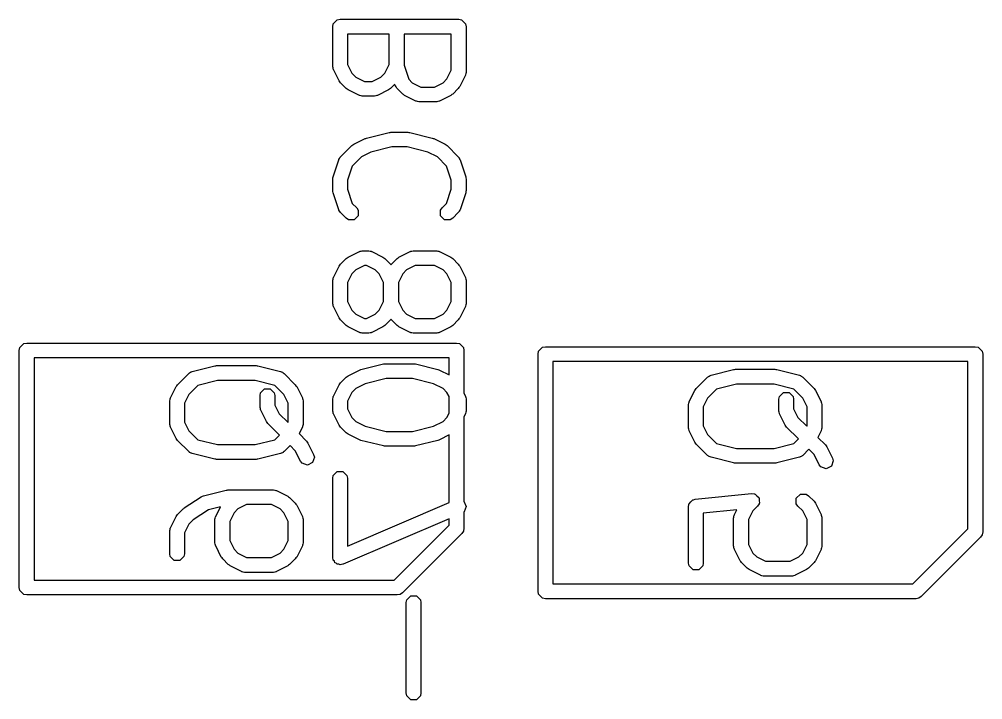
# Model space of a CAD drawing. Header units: inches. Extents: x 0.38 to 5.39, y 0.07 to 3.28.
# Drawn here: x 4.1441 to 4.4, y 2.9343 to 3.1151 of the extents above; entities that cross this region are included whole.
import ezdxf

# ---------------------------------------------------------------- set-up
doc = ezdxf.new("R2010")
doc.units = ezdxf.units.IN
doc.header["$MEASUREMENT"] = 0
doc.layers.add('BLACK', color=250, linetype='CONTINUOUS')

msp = doc.modelspace()

# ---------------------------------------------------------------- linework, layer by layer
at = {"layer": 'BLACK', "linetype": 'CONTINUOUS'}
for p, q in [((4.22755, 3.11386), (4.22861, 3.11493)), ((4.22861, 3.11493), (4.22937, 3.11508)), ((4.22937, 3.11508), (4.26086, 3.11508)), ((4.26086, 3.11508), (4.26162, 3.11493)), ((4.26162, 3.11493), (4.26268, 3.11386)), ((4.2274, 3.11311), (4.22755, 3.11386)), ((4.2274, 3.10261), (4.2274, 3.11311)), ((4.26268, 3.11386), (4.26283, 3.11311)), ((4.26283, 3.11311), (4.26283, 3.10111)), ((4.2424, 3.11114), (4.23133, 3.11114)), ((4.23133, 3.11114), (4.23133, 3.10308)), ((4.2424, 3.10308), (4.2424, 3.11114)), ((4.25889, 3.11114), (4.24633, 3.11114)), ((4.24633, 3.11114), (4.24633, 3.10293)), ((4.25889, 3.10158), (4.25889, 3.11114)), ((4.22742, 3.10252), (4.2274, 3.10261)), ((4.2274, 3.10247), (4.22742, 3.10252)), ((4.22749, 3.10217), (4.2274, 3.10247)), ((4.22755, 3.10186), (4.22749, 3.10217)), ((4.22758, 3.10183), (4.22755, 3.10186)), ((4.22761, 3.10173), (4.22758, 3.10183)), ((4.22911, 3.09873), (4.22761, 3.10173)), ((4.23133, 3.10308), (4.23248, 3.10078)), ((4.24125, 3.10078), (4.2424, 3.10308)), ((4.24633, 3.10293), (4.24758, 3.09918)), ((4.25774, 3.09928), (4.25889, 3.10158)), ((4.23248, 3.10078), (4.23353, 3.09973)), ((4.23353, 3.09973), (4.23583, 3.09858)), ((4.2379, 3.09858), (4.2402, 3.09973)), ((4.2402, 3.09973), (4.24125, 3.10078)), ((4.24758, 3.09918), (4.24853, 3.09823)), ((4.2567, 3.09823), (4.25774, 3.09928)), ((4.26262, 3.10023), (4.26112, 3.09723)), ((4.26265, 3.10033), (4.26262, 3.10023)), ((4.26268, 3.10036), (4.26265, 3.10033)), ((4.26274, 3.10067), (4.26268, 3.10036)), ((4.26283, 3.10097), (4.26274, 3.10067)), ((4.26283, 3.10111), (4.26281, 3.10102)), ((4.26281, 3.10102), (4.26283, 3.10097)), ((4.2293, 3.09848), (4.22911, 3.09873)), ((4.22947, 3.09822), (4.2293, 3.09848)), ((4.23097, 3.09672), (4.22947, 3.09822)), ((4.23124, 3.09655), (4.23097, 3.09672)), ((4.23149, 3.09635), (4.23124, 3.09655)), ((4.23583, 3.09858), (4.2379, 3.09858)), ((4.24249, 3.09655), (4.24224, 3.09635)), ((4.24276, 3.09672), (4.24249, 3.09655)), ((4.24388, 3.09784), (4.24276, 3.09672)), ((4.244, 3.09749), (4.24388, 3.09784)), ((4.24405, 3.0974), (4.244, 3.09749)), ((4.24405, 3.09736), (4.24405, 3.0974)), ((4.24422, 3.0971), (4.24405, 3.09736)), ((4.24438, 3.09682), (4.24422, 3.0971)), ((4.24442, 3.0968), (4.24438, 3.09682)), ((4.24447, 3.09672), (4.24442, 3.0968)), ((4.24597, 3.09522), (4.24447, 3.09672)), ((4.24853, 3.09823), (4.25083, 3.09708)), ((4.25083, 3.09708), (4.2544, 3.09708)), ((4.2544, 3.09708), (4.2567, 3.09823)), ((4.26075, 3.09672), (4.25925, 3.09522)), ((4.26093, 3.09698), (4.26075, 3.09672)), ((4.26112, 3.09723), (4.26093, 3.09698)), ((4.23448, 3.09485), (4.23149, 3.09635)), ((4.23458, 3.09483), (4.23448, 3.09485)), ((4.23461, 3.09479), (4.23458, 3.09483)), ((4.23492, 3.09473), (4.23461, 3.09479)), ((4.23523, 3.09465), (4.23492, 3.09473)), ((4.23527, 3.09466), (4.23523, 3.09465)), ((4.23537, 3.09464), (4.23527, 3.09466)), ((4.23836, 3.09464), (4.23537, 3.09464)), ((4.23846, 3.09466), (4.23836, 3.09464)), ((4.2385, 3.09465), (4.23846, 3.09466)), ((4.23881, 3.09473), (4.2385, 3.09465)), ((4.23912, 3.09479), (4.23881, 3.09473)), ((4.23915, 3.09483), (4.23912, 3.09479)), ((4.23925, 3.09485), (4.23915, 3.09483)), ((4.24224, 3.09635), (4.23925, 3.09485)), ((4.24623, 3.09505), (4.24597, 3.09522)), ((4.24648, 3.09485), (4.24623, 3.09505)), ((4.24948, 3.09335), (4.24648, 3.09485)), ((4.25874, 3.09485), (4.25574, 3.09335)), ((4.25899, 3.09505), (4.25874, 3.09485)), ((4.25925, 3.09522), (4.25899, 3.09505)), ((4.24958, 3.09333), (4.24948, 3.09335)), ((4.24961, 3.09329), (4.24958, 3.09333)), ((4.24992, 3.09323), (4.24961, 3.09329)), ((4.25022, 3.09315), (4.24992, 3.09323)), ((4.25027, 3.09316), (4.25022, 3.09315)), ((4.25036, 3.09314), (4.25027, 3.09316)), ((4.25486, 3.09314), (4.25036, 3.09314)), ((4.25496, 3.09316), (4.25486, 3.09314)), ((4.255, 3.09315), (4.25496, 3.09316)), ((4.25531, 3.09323), (4.255, 3.09315)), ((4.25562, 3.09329), (4.25531, 3.09323)), ((4.25565, 3.09333), (4.25562, 3.09329)), ((4.25574, 3.09335), (4.25565, 3.09333)), ((4.23639, 3.08352), (4.24239, 3.08502)), ((4.24239, 3.08502), (4.24263, 3.08504)), ((4.24263, 3.08504), (4.24286, 3.08508)), ((4.24286, 3.08508), (4.24736, 3.08508)), ((4.24736, 3.08508), (4.2476, 3.08504)), ((4.2476, 3.08504), (4.24784, 3.08502)), ((4.24784, 3.08502), (4.25384, 3.08352)), ((4.22947, 3.07851), (4.23247, 3.08151)), ((4.23247, 3.08151), (4.23274, 3.08168)), ((4.23274, 3.08168), (4.23299, 3.08188)), ((4.23299, 3.08188), (4.23598, 3.08338)), ((4.23598, 3.08338), (4.23619, 3.08343)), ((4.23619, 3.08343), (4.23639, 3.08352)), ((4.24311, 3.08115), (4.23755, 3.07976)), ((4.24712, 3.08115), (4.24311, 3.08115)), ((4.25268, 3.07976), (4.24712, 3.08115)), ((4.25384, 3.08352), (4.25404, 3.08343)), ((4.25404, 3.08343), (4.25424, 3.08338)), ((4.25424, 3.08338), (4.25724, 3.08188)), ((4.25724, 3.08188), (4.25749, 3.08168)), ((4.25749, 3.08168), (4.25775, 3.08151)), ((4.25775, 3.08151), (4.26075, 3.07851)), ((4.23755, 3.07976), (4.23503, 3.0785)), ((4.2552, 3.0785), (4.25268, 3.07976)), ((4.2275, 3.07324), (4.229, 3.07774)), ((4.229, 3.07774), (4.22905, 3.07782)), ((4.22905, 3.07787), (4.22922, 3.07813)), ((4.22905, 3.07782), (4.22905, 3.07787)), ((4.22922, 3.07813), (4.22938, 3.07841)), ((4.22938, 3.07841), (4.22942, 3.07843)), ((4.22942, 3.07843), (4.22947, 3.07851)), ((4.23259, 3.07605), (4.23133, 3.0723)), ((4.23503, 3.0785), (4.23259, 3.07605)), ((4.25764, 3.07605), (4.2552, 3.0785)), ((4.25889, 3.0723), (4.25764, 3.07605)), ((4.26075, 3.07851), (4.26081, 3.07843)), ((4.26081, 3.07843), (4.26085, 3.07841)), ((4.26085, 3.07841), (4.26101, 3.07813)), ((4.26101, 3.07813), (4.26118, 3.07787)), ((4.26118, 3.07787), (4.26118, 3.07782)), ((4.26118, 3.07782), (4.26123, 3.07774)), ((4.26123, 3.07774), (4.26273, 3.07324)), ((4.2274, 3.07262), (4.22746, 3.07293)), ((4.2274, 3.06962), (4.2274, 3.07262)), ((4.22746, 3.07293), (4.2275, 3.07324)), ((4.23133, 3.0723), (4.23133, 3.06994)), ((4.25889, 3.06994), (4.25889, 3.0723)), ((4.26273, 3.07324), (4.26277, 3.07293)), ((4.26277, 3.07293), (4.26283, 3.07262)), ((4.26283, 3.07262), (4.26283, 3.06962)), ((4.22746, 3.06931), (4.2274, 3.06962)), ((4.2275, 3.06899), (4.22746, 3.06931)), ((4.229, 3.06449), (4.2275, 3.06899)), ((4.23133, 3.06994), (4.23259, 3.06618)), ((4.25764, 3.06618), (4.25889, 3.06994)), ((4.26273, 3.06899), (4.26123, 3.06449)), ((4.26277, 3.06931), (4.26273, 3.06899)), ((4.26283, 3.06962), (4.26277, 3.06931)), ((4.23259, 3.06618), (4.23376, 3.06501)), ((4.25647, 3.06501), (4.25764, 3.06618)), ((4.22905, 3.06441), (4.229, 3.06449)), ((4.22905, 3.06436), (4.22905, 3.06441)), ((4.22922, 3.0641), (4.22905, 3.06436)), ((4.22938, 3.06383), (4.22922, 3.0641)), ((4.22942, 3.06381), (4.22938, 3.06383)), ((4.22947, 3.06373), (4.22942, 3.06381)), ((4.23097, 3.06223), (4.22947, 3.06373)), ((4.23376, 3.06501), (4.23418, 3.06437)), ((4.23418, 3.06437), (4.23418, 3.06286)), ((4.25604, 3.06437), (4.25647, 3.06501)), ((4.25604, 3.06286), (4.25604, 3.06437)), ((4.26075, 3.06373), (4.25925, 3.06223)), ((4.26081, 3.06381), (4.26075, 3.06373)), ((4.26085, 3.06383), (4.26081, 3.06381)), ((4.26101, 3.0641), (4.26085, 3.06383)), ((4.26118, 3.06436), (4.26101, 3.0641)), ((4.26123, 3.06449), (4.26118, 3.06441)), ((4.26118, 3.06441), (4.26118, 3.06436)), ((4.23161, 3.0618), (4.23097, 3.06223)), ((4.23312, 3.0618), (4.23161, 3.0618)), ((4.23418, 3.06286), (4.23312, 3.0618)), ((4.25711, 3.0618), (4.25604, 3.06286)), ((4.25862, 3.0618), (4.25711, 3.0618)), ((4.25925, 3.06223), (4.25862, 3.0618)), ((4.23149, 3.05188), (4.23448, 3.05338)), ((4.23448, 3.05338), (4.23458, 3.05341)), ((4.23458, 3.05341), (4.23461, 3.05344)), ((4.23461, 3.05344), (4.23492, 3.0535)), ((4.23492, 3.0535), (4.23523, 3.05358)), ((4.23523, 3.05358), (4.23527, 3.05357)), ((4.23527, 3.05357), (4.23537, 3.05359)), ((4.23537, 3.05359), (4.23686, 3.05359)), ((4.23686, 3.05359), (4.23696, 3.05357)), ((4.23696, 3.05357), (4.237, 3.05358)), ((4.237, 3.05358), (4.23731, 3.0535)), ((4.23731, 3.0535), (4.23762, 3.05344)), ((4.23762, 3.05344), (4.23765, 3.05341)), ((4.23765, 3.05341), (4.23775, 3.05338)), ((4.23775, 3.05338), (4.24074, 3.05188)), ((4.24498, 3.05188), (4.24798, 3.05338)), ((4.24798, 3.05338), (4.24808, 3.05341)), ((4.24808, 3.05341), (4.24811, 3.05344)), ((4.24811, 3.05344), (4.24842, 3.0535)), ((4.24842, 3.0535), (4.24872, 3.05358)), ((4.24872, 3.05358), (4.24877, 3.05357)), ((4.24877, 3.05357), (4.24886, 3.05359)), ((4.24886, 3.05359), (4.25486, 3.05359)), ((4.25486, 3.05359), (4.25496, 3.05357)), ((4.25496, 3.05357), (4.255, 3.05358)), ((4.255, 3.05358), (4.25531, 3.0535)), ((4.25531, 3.0535), (4.25562, 3.05344)), ((4.25562, 3.05344), (4.25565, 3.05341)), ((4.25565, 3.05341), (4.25574, 3.05338)), ((4.25574, 3.05338), (4.25874, 3.05188)), ((4.22947, 3.05001), (4.23097, 3.05151)), ((4.23097, 3.05151), (4.23124, 3.05169)), ((4.23124, 3.05169), (4.23149, 3.05188)), ((4.24074, 3.05188), (4.24099, 3.05169)), ((4.24099, 3.05169), (4.24126, 3.05151)), ((4.24126, 3.05151), (4.24276, 3.05001)), ((4.24297, 3.05001), (4.24447, 3.05151)), ((4.24447, 3.05151), (4.24473, 3.05169)), ((4.24473, 3.05169), (4.24498, 3.05188)), ((4.25874, 3.05188), (4.25899, 3.05169)), ((4.25899, 3.05169), (4.25925, 3.05151)), ((4.25925, 3.05151), (4.26075, 3.05001)), ((4.22761, 3.0465), (4.22911, 3.0495)), ((4.22911, 3.0495), (4.2293, 3.04975)), ((4.2293, 3.04975), (4.22947, 3.05001)), ((4.23353, 3.0485), (4.23248, 3.04745)), ((4.23583, 3.04965), (4.23353, 3.0485)), ((4.2364, 3.04965), (4.23583, 3.04965)), ((4.2387, 3.0485), (4.2364, 3.04965)), ((4.23975, 3.04745), (4.2387, 3.0485)), ((4.24276, 3.05001), (4.24286, 3.04985)), ((4.24286, 3.04985), (4.24297, 3.05001)), ((4.24703, 3.0485), (4.24598, 3.04745)), ((4.24933, 3.04965), (4.24703, 3.0485)), ((4.2544, 3.04965), (4.24933, 3.04965)), ((4.2567, 3.0485), (4.2544, 3.04965)), ((4.25774, 3.04745), (4.2567, 3.0485)), ((4.26075, 3.05001), (4.26093, 3.04975)), ((4.26093, 3.04975), (4.26112, 3.0495)), ((4.26112, 3.0495), (4.26262, 3.0465)), ((4.2274, 3.04576), (4.22749, 3.04606)), ((4.22742, 3.04572), (4.2274, 3.04576)), ((4.2274, 3.04562), (4.22742, 3.04572)), ((4.2274, 3.03962), (4.2274, 3.04562)), ((4.22749, 3.04606), (4.22755, 3.04637)), ((4.22755, 3.04637), (4.22758, 3.0464)), ((4.22758, 3.0464), (4.22761, 3.0465)), ((4.23248, 3.04745), (4.23133, 3.04515)), ((4.2409, 3.04515), (4.23975, 3.04745)), ((4.24598, 3.04745), (4.24483, 3.04515)), ((4.25889, 3.04515), (4.25774, 3.04745)), ((4.26262, 3.0465), (4.26265, 3.0464)), ((4.26265, 3.0464), (4.26268, 3.04637)), ((4.26268, 3.04637), (4.26274, 3.04606)), ((4.26274, 3.04606), (4.26283, 3.04576)), ((4.26283, 3.04576), (4.26281, 3.04572)), ((4.26281, 3.04572), (4.26283, 3.04562)), ((4.26283, 3.04562), (4.26283, 3.03962)), ((4.23133, 3.04515), (4.23133, 3.04009)), ((4.2409, 3.04009), (4.2409, 3.04515)), ((4.24483, 3.04515), (4.24483, 3.04009)), ((4.25889, 3.04009), (4.25889, 3.04515)), ((4.22742, 3.03952), (4.2274, 3.03962)), ((4.2274, 3.03948), (4.22742, 3.03952)), ((4.22749, 3.03918), (4.2274, 3.03948)), ((4.22755, 3.03887), (4.22749, 3.03918)), ((4.22758, 3.03884), (4.22755, 3.03887)), ((4.22761, 3.03874), (4.22758, 3.03884)), ((4.22911, 3.03574), (4.22761, 3.03874)), ((4.23133, 3.04009), (4.23248, 3.03779)), ((4.23248, 3.03779), (4.23353, 3.03674)), ((4.2387, 3.03674), (4.23975, 3.03779)), ((4.23975, 3.03779), (4.2409, 3.04009)), ((4.24483, 3.04009), (4.24598, 3.03779)), ((4.24598, 3.03779), (4.24703, 3.03674)), ((4.2567, 3.03674), (4.25774, 3.03779)), ((4.25774, 3.03779), (4.25889, 3.04009)), ((4.26262, 3.03874), (4.26112, 3.03574)), ((4.26265, 3.03884), (4.26262, 3.03874)), ((4.26268, 3.03887), (4.26265, 3.03884)), ((4.26274, 3.03918), (4.26268, 3.03887)), ((4.26283, 3.03948), (4.26274, 3.03918)), ((4.26283, 3.03962), (4.26281, 3.03952)), ((4.26281, 3.03952), (4.26283, 3.03948)), ((4.2293, 3.03549), (4.22911, 3.03574)), ((4.22947, 3.03523), (4.2293, 3.03549)), ((4.23097, 3.03373), (4.22947, 3.03523)), ((4.23353, 3.03674), (4.23583, 3.03559)), ((4.23583, 3.03559), (4.2364, 3.03559)), ((4.2364, 3.03559), (4.2387, 3.03674)), ((4.24276, 3.03523), (4.24126, 3.03373)), ((4.24286, 3.03539), (4.24276, 3.03523)), ((4.24297, 3.03523), (4.24286, 3.03539)), ((4.24447, 3.03373), (4.24297, 3.03523)), ((4.24703, 3.03674), (4.24933, 3.03559)), ((4.24933, 3.03559), (4.2544, 3.03559)), ((4.2544, 3.03559), (4.2567, 3.03674)), ((4.26075, 3.03523), (4.25925, 3.03373)), ((4.26093, 3.03549), (4.26075, 3.03523)), ((4.26112, 3.03574), (4.26093, 3.03549)), ((4.23124, 3.03355), (4.23097, 3.03373)), ((4.23149, 3.03336), (4.23124, 3.03355)), ((4.23448, 3.03186), (4.23149, 3.03336)), ((4.24074, 3.03336), (4.23775, 3.03186)), ((4.24099, 3.03355), (4.24074, 3.03336)), ((4.24126, 3.03373), (4.24099, 3.03355)), ((4.24473, 3.03355), (4.24447, 3.03373)), ((4.24498, 3.03336), (4.24473, 3.03355)), ((4.24798, 3.03186), (4.24498, 3.03336)), ((4.25874, 3.03336), (4.25574, 3.03186)), ((4.25899, 3.03355), (4.25874, 3.03336)), ((4.25925, 3.03373), (4.25899, 3.03355)), ((4.23458, 3.03183), (4.23448, 3.03186)), ((4.23461, 3.0318), (4.23458, 3.03183)), ((4.23492, 3.03174), (4.23461, 3.0318)), ((4.23523, 3.03166), (4.23492, 3.03174)), ((4.23527, 3.03167), (4.23523, 3.03166)), ((4.23537, 3.03165), (4.23527, 3.03167)), ((4.23686, 3.03165), (4.23537, 3.03165)), ((4.23696, 3.03167), (4.23686, 3.03165)), ((4.237, 3.03166), (4.23696, 3.03167)), ((4.23731, 3.03174), (4.237, 3.03166)), ((4.23762, 3.0318), (4.23731, 3.03174)), ((4.23765, 3.03183), (4.23762, 3.0318)), ((4.23775, 3.03186), (4.23765, 3.03183)), ((4.24808, 3.03183), (4.24798, 3.03186)), ((4.24811, 3.0318), (4.24808, 3.03183)), ((4.24842, 3.03174), (4.24811, 3.0318)), ((4.24872, 3.03166), (4.24842, 3.03174)), ((4.24877, 3.03167), (4.24872, 3.03166)), ((4.24886, 3.03165), (4.24877, 3.03167)), ((4.25486, 3.03165), (4.24886, 3.03165)), ((4.25496, 3.03167), (4.25486, 3.03165)), ((4.255, 3.03166), (4.25496, 3.03167)), ((4.25531, 3.03174), (4.255, 3.03166)), ((4.25562, 3.0318), (4.25531, 3.03174)), ((4.25565, 3.03183), (4.25562, 3.0318)), ((4.25574, 3.03186), (4.25565, 3.03183)), ((4.14413, 3.02711), (4.14428, 3.02786)), ((4.14428, 3.02786), (4.14535, 3.02892)), ((4.14535, 3.02892), (4.1461, 3.02907)), ((4.1461, 3.02907), (4.26028, 3.02907)), ((4.26028, 3.02907), (4.26103, 3.02892)), ((4.26103, 3.02892), (4.26209, 3.02786)), ((4.26209, 3.02786), (4.26224, 3.02711)), ((4.28208, 3.02688), (4.28314, 3.02794)), ((4.28314, 3.02794), (4.2839, 3.02809)), ((4.2839, 3.02809), (4.39807, 3.02809)), ((4.39807, 3.02809), (4.39882, 3.02794)), ((4.39882, 3.02794), (4.39989, 3.02688)), ((4.14413, 2.96411), (4.14413, 3.02711)), ((4.14807, 3.02514), (4.14807, 2.96608)), ((4.25831, 3.02514), (4.14807, 3.02514)), ((4.25831, 3.0206), (4.25831, 3.02514)), ((4.26224, 3.02711), (4.26224, 3.01576)), ((4.28193, 3.02612), (4.28208, 3.02688)), ((4.28193, 2.96313), (4.28193, 3.02612)), ((4.39989, 3.02688), (4.40004, 3.02612)), ((4.40004, 3.02612), (4.40004, 2.97888)), ((4.19008, 3.02152), (4.19608, 3.02302)), ((4.19608, 3.02302), (4.19632, 3.02303)), ((4.19632, 3.02303), (4.19656, 3.02308)), ((4.19656, 3.02308), (4.20706, 3.02308)), ((4.20706, 3.02308), (4.20729, 3.02303)), ((4.20729, 3.02303), (4.20753, 3.02302)), ((4.20753, 3.02302), (4.21353, 3.02152)), ((4.23489, 3.02203), (4.24089, 3.02353)), ((4.24089, 3.02353), (4.24113, 3.02354)), ((4.24113, 3.02354), (4.24136, 3.02359)), ((4.24136, 3.02359), (4.24886, 3.02359)), ((4.24886, 3.02359), (4.2491, 3.02354)), ((4.2491, 3.02354), (4.24934, 3.02353)), ((4.24934, 3.02353), (4.25534, 3.02203)), ((4.28587, 3.02415), (4.28587, 2.9651)), ((4.3961, 3.02415), (4.28587, 3.02415)), ((4.3961, 2.97969), (4.3961, 3.02415)), ((4.18617, 3.018), (4.18917, 3.021)), ((4.18917, 3.021), (4.18934, 3.02112)), ((4.18934, 3.02112), (4.18939, 3.02119)), ((4.18939, 3.02119), (4.1896, 3.02129)), ((4.1896, 3.02129), (4.1898, 3.02143)), ((4.1898, 3.02143), (4.18989, 3.02143)), ((4.18989, 3.02143), (4.19008, 3.02152)), ((4.21353, 3.02152), (4.21373, 3.02143)), ((4.21373, 3.02143), (4.21381, 3.02143)), ((4.21381, 3.02143), (4.21401, 3.02129)), ((4.21401, 3.02129), (4.21423, 3.02119)), ((4.21423, 3.02119), (4.21427, 3.02112)), ((4.21427, 3.02112), (4.21445, 3.021)), ((4.21445, 3.021), (4.21745, 3.018)), ((4.22947, 3.01852), (4.23097, 3.02001)), ((4.23097, 3.02001), (4.23124, 3.02019)), ((4.23124, 3.02019), (4.23149, 3.02038)), ((4.23149, 3.02038), (4.23448, 3.02188)), ((4.23448, 3.02188), (4.23469, 3.02194)), ((4.23469, 3.02194), (4.23489, 3.02203)), ((4.25534, 3.02203), (4.25554, 3.02194)), ((4.25554, 3.02194), (4.25574, 3.02188)), ((4.25574, 3.02188), (4.25831, 3.0206)), ((4.32396, 3.01702), (4.32696, 3.02001)), ((4.32696, 3.02001), (4.32714, 3.02013)), ((4.32714, 3.02013), (4.32718, 3.0202)), ((4.32718, 3.0202), (4.3274, 3.02031)), ((4.3274, 3.02031), (4.3276, 3.02044)), ((4.3276, 3.02044), (4.32768, 3.02044)), ((4.32768, 3.02044), (4.32788, 3.02053)), ((4.32788, 3.02053), (4.33388, 3.02203)), ((4.33388, 3.02203), (4.33412, 3.02204)), ((4.33412, 3.02204), (4.33435, 3.02209)), ((4.33435, 3.02209), (4.34485, 3.02209)), ((4.34485, 3.02209), (4.34509, 3.02204)), ((4.34509, 3.02204), (4.34533, 3.02203)), ((4.34533, 3.02203), (4.35133, 3.02053)), ((4.35133, 3.02053), (4.35152, 3.02044)), ((4.35152, 3.02044), (4.3516, 3.02044)), ((4.3516, 3.02044), (4.3518, 3.02031)), ((4.3518, 3.02031), (4.35202, 3.0202)), ((4.35202, 3.0202), (4.35207, 3.02013)), ((4.35207, 3.02013), (4.35224, 3.02001)), ((4.35224, 3.02001), (4.35524, 3.01702)), ((4.1843, 3.01449), (4.1858, 3.01749)), ((4.1858, 3.01749), (4.18599, 3.01774)), ((4.18599, 3.01774), (4.18617, 3.018)), ((4.19156, 3.01783), (4.18918, 3.01544)), ((4.1968, 3.01914), (4.19156, 3.01783)), ((4.20681, 3.01914), (4.1968, 3.01914)), ((4.21205, 3.01783), (4.20681, 3.01914)), ((4.21444, 3.01544), (4.21205, 3.01783)), ((4.21745, 3.018), (4.21762, 3.01774)), ((4.21762, 3.01774), (4.21782, 3.01749)), ((4.21782, 3.01749), (4.21932, 3.01449)), ((4.22761, 3.015), (4.22911, 3.018)), ((4.22911, 3.018), (4.2293, 3.01825)), ((4.2293, 3.01825), (4.22947, 3.01852)), ((4.23605, 3.01827), (4.23353, 3.01701)), ((4.24161, 3.01965), (4.23605, 3.01827)), ((4.24862, 3.01965), (4.24161, 3.01965)), ((4.25418, 3.01827), (4.24862, 3.01965)), ((4.2567, 3.01701), (4.25418, 3.01827)), ((4.3346, 3.01815), (4.32936, 3.01685)), ((4.34461, 3.01815), (4.3346, 3.01815)), ((4.34984, 3.01685), (4.34461, 3.01815)), ((4.18918, 3.01544), (4.18803, 3.01314)), ((4.20809, 3.01511), (4.20824, 3.01586)), ((4.20809, 3.01211), (4.20809, 3.01511)), ((4.20824, 3.01586), (4.2093, 3.01693)), ((4.2093, 3.01693), (4.21081, 3.01693)), ((4.21081, 3.01693), (4.21187, 3.01586)), ((4.21187, 3.01586), (4.21202, 3.01511)), ((4.21202, 3.01511), (4.21202, 3.01257)), ((4.21559, 3.01314), (4.21444, 3.01544)), ((4.2274, 3.01426), (4.22749, 3.01457)), ((4.22749, 3.01457), (4.22755, 3.01488)), ((4.22755, 3.01488), (4.22758, 3.01491)), ((4.22758, 3.01491), (4.22761, 3.015)), ((4.23248, 3.01596), (4.23133, 3.01366)), ((4.23353, 3.01701), (4.23248, 3.01596)), ((4.25774, 3.01596), (4.2567, 3.01701)), ((4.25831, 3.01483), (4.25774, 3.01596)), ((4.25831, 3.01042), (4.25831, 3.01483)), ((4.26224, 3.01576), (4.26262, 3.015)), ((4.26262, 3.015), (4.26265, 3.01491)), ((4.26265, 3.01491), (4.26268, 3.01488)), ((4.26268, 3.01488), (4.26274, 3.01457)), ((4.26274, 3.01457), (4.26283, 3.01426)), ((4.32209, 3.0135), (4.32359, 3.0165)), ((4.32359, 3.0165), (4.32379, 3.01675)), ((4.32379, 3.01675), (4.32396, 3.01702)), ((4.32936, 3.01685), (4.32697, 3.01446)), ((4.34588, 3.01412), (4.34603, 3.01488)), ((4.34603, 3.01488), (4.3471, 3.01594)), ((4.3471, 3.01594), (4.3486, 3.01594)), ((4.3486, 3.01594), (4.34967, 3.01488)), ((4.34967, 3.01488), (4.34982, 3.01412)), ((4.35223, 3.01446), (4.34984, 3.01685)), ((4.35524, 3.01702), (4.35542, 3.01675)), ((4.35542, 3.01675), (4.35561, 3.0165)), ((4.35561, 3.0165), (4.35711, 3.0135)), ((4.18409, 3.01361), (4.18411, 3.0137)), ((4.18409, 3.00761), (4.18409, 3.01361)), ((4.1841, 3.01375), (4.18418, 3.01405)), ((4.18411, 3.0137), (4.1841, 3.01375)), ((4.18418, 3.01405), (4.18424, 3.01436)), ((4.18424, 3.01436), (4.18427, 3.01439)), ((4.18427, 3.01439), (4.1843, 3.01449)), ((4.18803, 3.01314), (4.18803, 3.00807)), ((4.20811, 3.01201), (4.20809, 3.01211)), ((4.20809, 3.01197), (4.20811, 3.01201)), ((4.21202, 3.01257), (4.21317, 3.01027)), ((4.21559, 3.00807), (4.21559, 3.01314)), ((4.21932, 3.01449), (4.21934, 3.01439)), ((4.21934, 3.01439), (4.21937, 3.01436)), ((4.21937, 3.01436), (4.21944, 3.01405)), ((4.21944, 3.01405), (4.21952, 3.01375)), ((4.21952, 3.01375), (4.2195, 3.0137)), ((4.2195, 3.0137), (4.21952, 3.01361)), ((4.21952, 3.01361), (4.21952, 3.00761)), ((4.22742, 3.01422), (4.2274, 3.01426)), ((4.2274, 3.01412), (4.22742, 3.01422)), ((4.2274, 3.01112), (4.2274, 3.01412)), ((4.23133, 3.01366), (4.23133, 3.01159)), ((4.26283, 3.01426), (4.26281, 3.01422)), ((4.26281, 3.01422), (4.26283, 3.01412)), ((4.26283, 3.01412), (4.26283, 3.01112)), ((4.32189, 3.01276), (4.32197, 3.01307)), ((4.3219, 3.01272), (4.32189, 3.01276)), ((4.32189, 3.01262), (4.3219, 3.01272)), ((4.32189, 3.00662), (4.32189, 3.01262)), ((4.32197, 3.01307), (4.32204, 3.01338)), ((4.32204, 3.01338), (4.32207, 3.01341)), ((4.32207, 3.01341), (4.32209, 3.0135)), ((4.32697, 3.01446), (4.32582, 3.01216)), ((4.32582, 3.01216), (4.32582, 3.00709)), ((4.34588, 3.01112), (4.34588, 3.01412)), ((4.34982, 3.01412), (4.34982, 3.01159)), ((4.35338, 3.01216), (4.35223, 3.01446)), ((4.35338, 3.00709), (4.35338, 3.01216)), ((4.35711, 3.0135), (4.35714, 3.01341)), ((4.35714, 3.01341), (4.35717, 3.01338)), ((4.35717, 3.01338), (4.35723, 3.01307)), ((4.35723, 3.01307), (4.35731, 3.01276)), ((4.35731, 3.01276), (4.3573, 3.01272)), ((4.3573, 3.01272), (4.35732, 3.01262)), ((4.35732, 3.01262), (4.35732, 3.00662)), ((4.20818, 3.01166), (4.20809, 3.01197)), ((4.20824, 3.01135), (4.20818, 3.01166)), ((4.20827, 3.01132), (4.20824, 3.01135)), ((4.2083, 3.01123), (4.20827, 3.01132)), ((4.20979, 3.00823), (4.2083, 3.01123)), ((4.21317, 3.01027), (4.21552, 3.00793)), ((4.22742, 3.01103), (4.2274, 3.01112)), ((4.2274, 3.01098), (4.22742, 3.01103)), ((4.22749, 3.01068), (4.2274, 3.01098)), ((4.22755, 3.01037), (4.22749, 3.01068)), ((4.22758, 3.01034), (4.22755, 3.01037)), ((4.22761, 3.01024), (4.22758, 3.01034)), ((4.22911, 3.00724), (4.22761, 3.01024)), ((4.23133, 3.01159), (4.23248, 3.00929)), ((4.25774, 3.00929), (4.25831, 3.01042)), ((4.26262, 3.01024), (4.26224, 3.00949)), ((4.26224, 3.00949), (4.26224, 2.98702)), ((4.26265, 3.01034), (4.26262, 3.01024)), ((4.26268, 3.01037), (4.26265, 3.01034)), ((4.26274, 3.01068), (4.26268, 3.01037)), ((4.26283, 3.01098), (4.26274, 3.01068)), ((4.26283, 3.01112), (4.26281, 3.01103)), ((4.26281, 3.01103), (4.26283, 3.01098)), ((4.3459, 3.01103), (4.34588, 3.01112)), ((4.34589, 3.01098), (4.3459, 3.01103)), ((4.34597, 3.01068), (4.34589, 3.01098)), ((4.34603, 3.01037), (4.34597, 3.01068)), ((4.34606, 3.01034), (4.34603, 3.01037)), ((4.34609, 3.01024), (4.34606, 3.01034)), ((4.34759, 3.00724), (4.34609, 3.01024)), ((4.34982, 3.01159), (4.35097, 3.00929)), ((4.18411, 3.00751), (4.18409, 3.00761)), ((4.1841, 3.00747), (4.18411, 3.00751)), ((4.18418, 3.00716), (4.1841, 3.00747)), ((4.18424, 3.00686), (4.18418, 3.00716)), ((4.18803, 3.00807), (4.18918, 3.00578)), ((4.20999, 3.00798), (4.20979, 3.00823)), ((4.21016, 3.00772), (4.20999, 3.00798)), ((4.21327, 3.00461), (4.21016, 3.00772)), ((4.21552, 3.00793), (4.21559, 3.00807)), ((4.21944, 3.00716), (4.21937, 3.00686)), ((4.21952, 3.00747), (4.21944, 3.00716)), ((4.21952, 3.00761), (4.2195, 3.00751)), ((4.2195, 3.00751), (4.21952, 3.00747)), ((4.2293, 3.00699), (4.22911, 3.00724)), ((4.22947, 3.00673), (4.2293, 3.00699)), ((4.23248, 3.00929), (4.23353, 3.00824)), ((4.23353, 3.00824), (4.23605, 3.00698)), ((4.23605, 3.00698), (4.24161, 3.00559)), ((4.24862, 3.00559), (4.25418, 3.00698)), ((4.25418, 3.00698), (4.2567, 3.00824)), ((4.2567, 3.00824), (4.25774, 3.00929)), ((4.32582, 3.00709), (4.32697, 3.00479)), ((4.34778, 3.00699), (4.34759, 3.00724)), ((4.34796, 3.00673), (4.34778, 3.00699)), ((4.35097, 3.00929), (4.35331, 3.00695)), ((4.35331, 3.00695), (4.35338, 3.00709)), ((4.18427, 3.00682), (4.18424, 3.00686)), ((4.1843, 3.00673), (4.18427, 3.00682)), ((4.1858, 3.00373), (4.1843, 3.00673)), ((4.18918, 3.00578), (4.19156, 3.00339)), ((4.21205, 3.00339), (4.21327, 3.00461)), ((4.21932, 3.00673), (4.21845, 3.005)), ((4.21845, 3.005), (4.22045, 3.003)), ((4.21934, 3.00682), (4.21932, 3.00673)), ((4.21937, 3.00686), (4.21934, 3.00682)), ((4.23097, 3.00523), (4.22947, 3.00673)), ((4.23124, 3.00506), (4.23097, 3.00523)), ((4.23149, 3.00486), (4.23124, 3.00506)), ((4.23448, 3.00336), (4.23149, 3.00486)), ((4.24161, 3.00559), (4.24862, 3.00559)), ((4.25831, 3.00465), (4.25574, 3.00336)), ((4.25831, 2.98667), (4.25831, 3.00465)), ((4.3219, 3.00653), (4.32189, 3.00662)), ((4.32189, 3.00648), (4.3219, 3.00653)), ((4.32197, 3.00618), (4.32189, 3.00648)), ((4.32204, 3.00587), (4.32197, 3.00618)), ((4.32207, 3.00584), (4.32204, 3.00587)), ((4.32209, 3.00574), (4.32207, 3.00584)), ((4.32359, 3.00274), (4.32209, 3.00574)), ((4.32697, 3.00479), (4.32936, 3.0024)), ((4.35107, 3.00362), (4.34796, 3.00673)), ((4.35711, 3.00574), (4.35625, 3.00401)), ((4.35714, 3.00584), (4.35711, 3.00574)), ((4.35717, 3.00587), (4.35714, 3.00584)), ((4.35723, 3.00618), (4.35717, 3.00587)), ((4.35731, 3.00648), (4.35723, 3.00618)), ((4.35732, 3.00662), (4.3573, 3.00653)), ((4.3573, 3.00653), (4.35731, 3.00648)), ((4.18599, 3.00348), (4.1858, 3.00373)), ((4.18617, 3.00322), (4.18599, 3.00348)), ((4.18917, 3.00022), (4.18617, 3.00322)), ((4.19156, 3.00339), (4.1968, 3.00208)), ((4.1968, 3.00208), (4.20681, 3.00208)), ((4.20681, 3.00208), (4.21205, 3.00339)), ((4.21606, 3.00183), (4.21445, 3.00022)), ((4.21744, 3.00044), (4.21606, 3.00183)), ((4.22045, 3.003), (4.22062, 3.00274)), ((4.22062, 3.00274), (4.22082, 3.00249)), ((4.22082, 3.00249), (4.22232, 2.99949)), ((4.23469, 3.00331), (4.23448, 3.00336)), ((4.23489, 3.00321), (4.23469, 3.00331)), ((4.24089, 3.00172), (4.23489, 3.00321)), ((4.25534, 3.00321), (4.24934, 3.00172)), ((4.25554, 3.00331), (4.25534, 3.00321)), ((4.25574, 3.00336), (4.25554, 3.00331)), ((4.32379, 3.0025), (4.32359, 3.00274)), ((4.32396, 3.00223), (4.32379, 3.0025)), ((4.32696, 2.99923), (4.32396, 3.00223)), ((4.32936, 3.0024), (4.3346, 3.00109)), ((4.34461, 3.00109), (4.34984, 3.0024)), ((4.34984, 3.0024), (4.35107, 3.00362)), ((4.35625, 3.00401), (4.35824, 3.00202)), ((4.35824, 3.00202), (4.35842, 3.00175)), ((4.18934, 3.0001), (4.18917, 3.00022)), ((4.18939, 3.00003), (4.18934, 3.0001)), ((4.1896, 2.99992), (4.18939, 3.00003)), ((4.1898, 2.99979), (4.1896, 2.99992)), ((4.18989, 2.99979), (4.1898, 2.99979)), ((4.19008, 2.9997), (4.18989, 2.99979)), ((4.19608, 2.9982), (4.19008, 2.9997)), ((4.21353, 2.9997), (4.20753, 2.9982)), ((4.21373, 2.99979), (4.21353, 2.9997)), ((4.21381, 2.99979), (4.21373, 2.99979)), ((4.21401, 2.99992), (4.21381, 2.99979)), ((4.21423, 3.00003), (4.21401, 2.99992)), ((4.21427, 3.0001), (4.21423, 3.00003)), ((4.21445, 3.00022), (4.21427, 3.0001)), ((4.21879, 2.99773), (4.21744, 3.00044)), ((4.22232, 2.99949), (4.22252, 2.99875)), ((4.24113, 3.0017), (4.24089, 3.00172)), ((4.24136, 3.00166), (4.24113, 3.0017)), ((4.24886, 3.00166), (4.24136, 3.00166)), ((4.2491, 3.0017), (4.24886, 3.00166)), ((4.24934, 3.00172), (4.2491, 3.0017)), ((4.32714, 2.99911), (4.32696, 2.99923)), ((4.3346, 3.00109), (4.34461, 3.00109)), ((4.35224, 2.99923), (4.35207, 2.99911)), ((4.35385, 3.00084), (4.35224, 2.99923)), ((4.35523, 2.99946), (4.35385, 3.00084)), ((4.35659, 2.99675), (4.35523, 2.99946)), ((4.35842, 3.00175), (4.35861, 3.00151)), ((4.35861, 3.00151), (4.36011, 2.99851)), ((4.19632, 2.99819), (4.19608, 2.9982)), ((4.19656, 2.99814), (4.19632, 2.99819)), ((4.20706, 2.99814), (4.19656, 2.99814)), ((4.20729, 2.99819), (4.20706, 2.99814)), ((4.20753, 2.9982), (4.20729, 2.99819)), ((4.21926, 2.99712), (4.21879, 2.99773)), ((4.22069, 2.99665), (4.21926, 2.99712)), ((4.22204, 2.99732), (4.22069, 2.99665)), ((4.22252, 2.99875), (4.22204, 2.99732)), ((4.32718, 2.99904), (4.32714, 2.99911)), ((4.3274, 2.99894), (4.32718, 2.99904)), ((4.3276, 2.99881), (4.3274, 2.99894)), ((4.32768, 2.99881), (4.3276, 2.99881)), ((4.32788, 2.99872), (4.32768, 2.99881)), ((4.33388, 2.99722), (4.32788, 2.99872)), ((4.33412, 2.9972), (4.33388, 2.99722)), ((4.33435, 2.99716), (4.33412, 2.9972)), ((4.34485, 2.99716), (4.33435, 2.99716)), ((4.34509, 2.9972), (4.34485, 2.99716)), ((4.34533, 2.99722), (4.34509, 2.9972)), ((4.35133, 2.99872), (4.34533, 2.99722)), ((4.35152, 2.99881), (4.35133, 2.99872)), ((4.3516, 2.99881), (4.35152, 2.99881)), ((4.3518, 2.99894), (4.3516, 2.99881)), ((4.35202, 2.99904), (4.3518, 2.99894)), ((4.35207, 2.99911), (4.35202, 2.99904)), ((4.35706, 2.99614), (4.35659, 2.99675)), ((4.36031, 2.99777), (4.35984, 2.99634)), ((4.36011, 2.99851), (4.36031, 2.99777)), ((4.22755, 2.99388), (4.22861, 2.99494)), ((4.22861, 2.99494), (4.23012, 2.99494)), ((4.23012, 2.99494), (4.23118, 2.99388)), ((4.35849, 2.99566), (4.35706, 2.99614)), ((4.35984, 2.99634), (4.35849, 2.99566)), ((4.2274, 2.99313), (4.22755, 2.99388)), ((4.2274, 2.97213), (4.2274, 2.99313)), ((4.23118, 2.99388), (4.23133, 2.99313)), ((4.23133, 2.99313), (4.23133, 2.97511)), ((4.19308, 2.98852), (4.19908, 2.99002)), ((4.19908, 2.99002), (4.19932, 2.99003)), ((4.19932, 2.99003), (4.19956, 2.99008)), ((4.19956, 2.99008), (4.21156, 2.99008)), ((4.21156, 2.99008), (4.21165, 2.99006)), ((4.21165, 2.99006), (4.2117, 2.99007)), ((4.2117, 2.99007), (4.212, 2.98999)), ((4.212, 2.98999), (4.21231, 2.98993)), ((4.21231, 2.98993), (4.21234, 2.9899)), ((4.21234, 2.9899), (4.21244, 2.98987)), ((4.21244, 2.98987), (4.21544, 2.98837)), ((4.32366, 2.98759), (4.33866, 2.98909)), ((4.33866, 2.98909), (4.33942, 2.98901)), ((4.33942, 2.98901), (4.3395, 2.98895)), ((4.18797, 2.98525), (4.19247, 2.98825)), ((4.19247, 2.98825), (4.19278, 2.98838)), ((4.19278, 2.98838), (4.19308, 2.98852)), ((4.21544, 2.98837), (4.21568, 2.98818)), ((4.21568, 2.98818), (4.21595, 2.988)), ((4.21595, 2.988), (4.21745, 2.9865)), ((4.21745, 2.9865), (4.21762, 2.98624)), ((4.23133, 2.97511), (4.25831, 2.98667)), ((4.26224, 2.98702), (4.26283, 2.98565)), ((4.32204, 2.98638), (4.3225, 2.98685)), ((4.3225, 2.98685), (4.32292, 2.98736)), ((4.32292, 2.98736), (4.32306, 2.9874)), ((4.32306, 2.9874), (4.3231, 2.98745)), ((4.3231, 2.98745), (4.3232, 2.98745)), ((4.3232, 2.98745), (4.32366, 2.98759)), ((4.3395, 2.98895), (4.33961, 2.98895)), ((4.33961, 2.98895), (4.34007, 2.98848)), ((4.34007, 2.98848), (4.34059, 2.98806)), ((4.34059, 2.98806), (4.3406, 2.98795)), ((4.3406, 2.98795), (4.34067, 2.98788)), ((4.34067, 2.98788), (4.34067, 2.98722)), ((4.34067, 2.98722), (4.34074, 2.98656)), ((4.34074, 2.98656), (4.34067, 2.98648)), ((4.34067, 2.98648), (4.34067, 2.98637)), ((4.35053, 2.98788), (4.3516, 2.98895)), ((4.35053, 2.98637), (4.35053, 2.98788)), ((4.3516, 2.98895), (4.3531, 2.98895)), ((4.3531, 2.98895), (4.35374, 2.98852)), ((4.35374, 2.98852), (4.35524, 2.98702)), ((4.35524, 2.98702), (4.35542, 2.98676)), ((4.35542, 2.98676), (4.35561, 2.98651)), ((4.35561, 2.98651), (4.35711, 2.98351)), ((4.18617, 2.9835), (4.18767, 2.985)), ((4.18767, 2.985), (4.18783, 2.98511)), ((4.18783, 2.98511), (4.18797, 2.98525)), ((4.19437, 2.98478), (4.19031, 2.98208)), ((4.1976, 2.98559), (4.19437, 2.98478)), ((4.1963, 2.98299), (4.1976, 2.98559)), ((4.20117, 2.98395), (4.20003, 2.98165)), ((4.20222, 2.98499), (4.20117, 2.98395)), ((4.20452, 2.98614), (4.20222, 2.98499)), ((4.21109, 2.98614), (4.20452, 2.98614)), ((4.21339, 2.98499), (4.21109, 2.98614)), ((4.21444, 2.98395), (4.21339, 2.98499)), ((4.21559, 2.98165), (4.21444, 2.98395)), ((4.21762, 2.98624), (4.21782, 2.98599)), ((4.21782, 2.98599), (4.21932, 2.98299)), ((4.26227, 2.98425), (4.26224, 2.98423)), ((4.26224, 2.98423), (4.26224, 2.97986)), ((4.26283, 2.98565), (4.26227, 2.98425)), ((4.32189, 2.98563), (4.32198, 2.9861)), ((4.32189, 2.97063), (4.32189, 2.98563)), ((4.32197, 2.9862), (4.32201, 2.98624)), ((4.32198, 2.9861), (4.32197, 2.9862)), ((4.32201, 2.98624), (4.32204, 2.98638)), ((4.3347, 2.98473), (4.32582, 2.98385)), ((4.33409, 2.98351), (4.3347, 2.98473)), ((4.33897, 2.98446), (4.33782, 2.98216)), ((4.34024, 2.98574), (4.33897, 2.98446)), ((4.34067, 2.98637), (4.34024, 2.98574)), ((4.35096, 2.98574), (4.35053, 2.98637)), ((4.35223, 2.98446), (4.35096, 2.98574)), ((4.35338, 2.98216), (4.35223, 2.98446)), ((4.1843, 2.97999), (4.1858, 2.98299)), ((4.1858, 2.98299), (4.18599, 2.98324)), ((4.18599, 2.98324), (4.18617, 2.9835)), ((4.19031, 2.98208), (4.18918, 2.98095)), ((4.19609, 2.98225), (4.19618, 2.98256)), ((4.19611, 2.98221), (4.19609, 2.98225)), ((4.19609, 2.98211), (4.19611, 2.98221)), ((4.19609, 2.97611), (4.19609, 2.98211)), ((4.19618, 2.98256), (4.19624, 2.98287)), ((4.19624, 2.98287), (4.19627, 2.9829)), ((4.19627, 2.9829), (4.1963, 2.98299)), ((4.20003, 2.98165), (4.20003, 2.97658)), ((4.21559, 2.97658), (4.21559, 2.98165)), ((4.21932, 2.98299), (4.21934, 2.9829)), ((4.21934, 2.9829), (4.21937, 2.98287)), ((4.21937, 2.98287), (4.21944, 2.98256)), ((4.21944, 2.98256), (4.21952, 2.98225)), ((4.21952, 2.98225), (4.2195, 2.98221)), ((4.2195, 2.98221), (4.21952, 2.98211)), ((4.21952, 2.98211), (4.21952, 2.97611)), ((4.25831, 2.98239), (4.23014, 2.97032)), ((4.25831, 2.98068), (4.25831, 2.98239)), ((4.32582, 2.98385), (4.32582, 2.97063)), ((4.33388, 2.98263), (4.3339, 2.98272)), ((4.33388, 2.97513), (4.33388, 2.98263)), ((4.33389, 2.98277), (4.33397, 2.98307)), ((4.3339, 2.98272), (4.33389, 2.98277)), ((4.33397, 2.98307), (4.33403, 2.98338)), ((4.33403, 2.98338), (4.33407, 2.98341)), ((4.33407, 2.98341), (4.33409, 2.98351)), ((4.33782, 2.98216), (4.33782, 2.97559)), ((4.35338, 2.97559), (4.35338, 2.98216)), ((4.35711, 2.98351), (4.35714, 2.98341)), ((4.35714, 2.98341), (4.35717, 2.98338)), ((4.35717, 2.98338), (4.35723, 2.98307)), ((4.35723, 2.98307), (4.35731, 2.98277)), ((4.35731, 2.98277), (4.3573, 2.98272)), ((4.3573, 2.98272), (4.35732, 2.98263)), ((4.35732, 2.98263), (4.35732, 2.97513)), ((4.18409, 2.97911), (4.18411, 2.97921)), ((4.18409, 2.97311), (4.18409, 2.97911)), ((4.1841, 2.97925), (4.18418, 2.97956)), ((4.18411, 2.97921), (4.1841, 2.97925)), ((4.18418, 2.97956), (4.18424, 2.97987)), ((4.18424, 2.97987), (4.18427, 2.9799)), ((4.18427, 2.9799), (4.1843, 2.97999)), ((4.18918, 2.98095), (4.18803, 2.97865)), ((4.24371, 2.96608), (4.25831, 2.98068)), ((4.26209, 2.97911), (4.26167, 2.97847)), ((4.26224, 2.97986), (4.26209, 2.97911)), ((4.26209, 2.97911), (4.26209, 2.97911)), ((4.38151, 2.9651), (4.3961, 2.97969)), ((4.40004, 2.97888), (4.39989, 2.97812)), ((4.18803, 2.97865), (4.18803, 2.97311)), ((4.20003, 2.97658), (4.20117, 2.97428)), ((4.21444, 2.97428), (4.21559, 2.97658)), ((4.26167, 2.97847), (4.24592, 2.96272)), ((4.39946, 2.97749), (4.38371, 2.96174)), ((4.39989, 2.97812), (4.39946, 2.97749)), ((4.39989, 2.97812), (4.39989, 2.97812)), ((4.19611, 2.97602), (4.19609, 2.97611)), ((4.19609, 2.97597), (4.19611, 2.97602)), ((4.19618, 2.97567), (4.19609, 2.97597)), ((4.19624, 2.97536), (4.19618, 2.97567)), ((4.19627, 2.97533), (4.19624, 2.97536)), ((4.1963, 2.97523), (4.19627, 2.97533)), ((4.1978, 2.97223), (4.1963, 2.97523)), ((4.20117, 2.97428), (4.20222, 2.97323)), ((4.21339, 2.97323), (4.21444, 2.97428)), ((4.21932, 2.97523), (4.21782, 2.97223)), ((4.21934, 2.97533), (4.21932, 2.97523)), ((4.21937, 2.97536), (4.21934, 2.97533)), ((4.21944, 2.97567), (4.21937, 2.97536)), ((4.21952, 2.97597), (4.21944, 2.97567)), ((4.21952, 2.97611), (4.2195, 2.97602)), ((4.2195, 2.97602), (4.21952, 2.97597)), ((4.3339, 2.97503), (4.33388, 2.97513)), ((4.33389, 2.97499), (4.3339, 2.97503)), ((4.33397, 2.97468), (4.33389, 2.97499)), ((4.33403, 2.97438), (4.33397, 2.97468)), ((4.33407, 2.97434), (4.33403, 2.97438)), ((4.33409, 2.97425), (4.33407, 2.97434)), ((4.33559, 2.97125), (4.33409, 2.97425)), ((4.33782, 2.97559), (4.33897, 2.97329)), ((4.35223, 2.97329), (4.35338, 2.97559)), ((4.35711, 2.97425), (4.35561, 2.97125)), ((4.35714, 2.97434), (4.35711, 2.97425)), ((4.35717, 2.97438), (4.35714, 2.97434)), ((4.35723, 2.97468), (4.35717, 2.97438)), ((4.35731, 2.97499), (4.35723, 2.97468)), ((4.35732, 2.97513), (4.3573, 2.97503)), ((4.3573, 2.97503), (4.35731, 2.97499)), ((4.18424, 2.97236), (4.18409, 2.97311)), ((4.18531, 2.97129), (4.18424, 2.97236)), ((4.18681, 2.97129), (4.18531, 2.97129)), ((4.18788, 2.97236), (4.18681, 2.97129)), ((4.18803, 2.97311), (4.18788, 2.97236)), ((4.19799, 2.97198), (4.1978, 2.97223)), ((4.19817, 2.97172), (4.19799, 2.97198)), ((4.19966, 2.97022), (4.19817, 2.97172)), ((4.20222, 2.97323), (4.20452, 2.97208)), ((4.20452, 2.97208), (4.21109, 2.97208)), ((4.21109, 2.97208), (4.21339, 2.97323)), ((4.21745, 2.97172), (4.21595, 2.97022)), ((4.21762, 2.97198), (4.21745, 2.97172)), ((4.21782, 2.97223), (4.21762, 2.97198)), ((4.2274, 2.97211), (4.2274, 2.97213)), ((4.2274, 2.9721), (4.2274, 2.97211)), ((4.22741, 2.97208), (4.2274, 2.9721)), ((4.22755, 2.97138), (4.22741, 2.97208)), ((4.22783, 2.97109), (4.22755, 2.97138)), ((4.22799, 2.97072), (4.22783, 2.97109)), ((4.33579, 2.971), (4.33559, 2.97125)), ((4.33897, 2.97329), (4.34002, 2.97225)), ((4.34002, 2.97225), (4.34232, 2.9711)), ((4.34232, 2.9711), (4.34889, 2.9711)), ((4.34889, 2.9711), (4.35118, 2.97225)), ((4.35118, 2.97225), (4.35223, 2.97329)), ((4.35561, 2.97125), (4.35542, 2.971)), ((4.19993, 2.97005), (4.19966, 2.97022)), ((4.20018, 2.96985), (4.19993, 2.97005)), ((4.20318, 2.96835), (4.20018, 2.96985)), ((4.21544, 2.96985), (4.21244, 2.96835)), ((4.21568, 2.97005), (4.21544, 2.96985)), ((4.21595, 2.97022), (4.21568, 2.97005)), ((4.22834, 2.97058), (4.22799, 2.97072)), ((4.22861, 2.97031), (4.22834, 2.97058)), ((4.22902, 2.97031), (4.22861, 2.97031)), ((4.22939, 2.97016), (4.22902, 2.97031)), ((4.2301, 2.97031), (4.22939, 2.97016)), ((4.23012, 2.97031), (4.2301, 2.97031)), ((4.23013, 2.97032), (4.23012, 2.97031)), ((4.23014, 2.97032), (4.23013, 2.97032)), ((4.32204, 2.96988), (4.32189, 2.97063)), ((4.3231, 2.96881), (4.32204, 2.96988)), ((4.32461, 2.96881), (4.3231, 2.96881)), ((4.32567, 2.96988), (4.32461, 2.96881)), ((4.32582, 2.97063), (4.32567, 2.96988)), ((4.33596, 2.97074), (4.33579, 2.971)), ((4.33746, 2.96924), (4.33596, 2.97074)), ((4.33772, 2.96906), (4.33746, 2.96924)), ((4.33797, 2.96887), (4.33772, 2.96906)), ((4.34097, 2.96737), (4.33797, 2.96887)), ((4.35323, 2.96887), (4.35023, 2.96737)), ((4.35348, 2.96906), (4.35323, 2.96887)), ((4.35374, 2.96924), (4.35348, 2.96906)), ((4.35524, 2.97074), (4.35374, 2.96924)), ((4.35542, 2.971), (4.35524, 2.97074)), ((4.14807, 2.96608), (4.24371, 2.96608)), ((4.20327, 2.96833), (4.20318, 2.96835)), ((4.2033, 2.96829), (4.20327, 2.96833)), ((4.20361, 2.96823), (4.2033, 2.96829)), ((4.20392, 2.96815), (4.20361, 2.96823)), ((4.20396, 2.96816), (4.20392, 2.96815)), ((4.20406, 2.96814), (4.20396, 2.96816)), ((4.21156, 2.96814), (4.20406, 2.96814)), ((4.21165, 2.96816), (4.21156, 2.96814)), ((4.2117, 2.96815), (4.21165, 2.96816)), ((4.212, 2.96823), (4.2117, 2.96815)), ((4.21231, 2.96829), (4.212, 2.96823)), ((4.21234, 2.96833), (4.21231, 2.96829)), ((4.21244, 2.96835), (4.21234, 2.96833)), ((4.34107, 2.96734), (4.34097, 2.96737)), ((4.3411, 2.96731), (4.34107, 2.96734)), ((4.34141, 2.96725), (4.3411, 2.96731)), ((4.34171, 2.96717), (4.34141, 2.96725)), ((4.34176, 2.96718), (4.34171, 2.96717)), ((4.34185, 2.96716), (4.34176, 2.96718)), ((4.34935, 2.96716), (4.34185, 2.96716)), ((4.34945, 2.96718), (4.34935, 2.96716)), ((4.34949, 2.96717), (4.34945, 2.96718)), ((4.34979, 2.96725), (4.34949, 2.96717)), ((4.3501, 2.96731), (4.34979, 2.96725)), ((4.35014, 2.96734), (4.3501, 2.96731)), ((4.35023, 2.96737), (4.35014, 2.96734)), ((4.14428, 2.96336), (4.14413, 2.96411)), ((4.28587, 2.9651), (4.38151, 2.9651)), ((4.14535, 2.9623), (4.14428, 2.96336)), ((4.1461, 2.96215), (4.14535, 2.9623)), ((4.24453, 2.96215), (4.1461, 2.96215)), ((4.24528, 2.9623), (4.24453, 2.96215)), ((4.24592, 2.96272), (4.24528, 2.9623)), ((4.2469, 2.96013), (4.24704, 2.96088)), ((4.24704, 2.96088), (4.24811, 2.96195)), ((4.24811, 2.96195), (4.24962, 2.96195)), ((4.24962, 2.96195), (4.25068, 2.96088)), ((4.25068, 2.96088), (4.25083, 2.96013)), ((4.28208, 2.96238), (4.28193, 2.96313)), ((4.28314, 2.96131), (4.28208, 2.96238)), ((4.2839, 2.96116), (4.28314, 2.96131)), ((4.38232, 2.96116), (4.2839, 2.96116)), ((4.38308, 2.96131), (4.38232, 2.96116)), ((4.38371, 2.96174), (4.38308, 2.96131)), ((4.2469, 2.93613), (4.2469, 2.96013)), ((4.25083, 2.96013), (4.25083, 2.93613)), ((4.24704, 2.93538), (4.2469, 2.93613)), ((4.24811, 2.93431), (4.24704, 2.93538)), ((4.25068, 2.93538), (4.24962, 2.93431)), ((4.25083, 2.93613), (4.25068, 2.93538)), ((4.24962, 2.93431), (4.24811, 2.93431))]:
    msp.add_line(p, q, dxfattribs=at)

doc.saveas('drawing.dxf')
